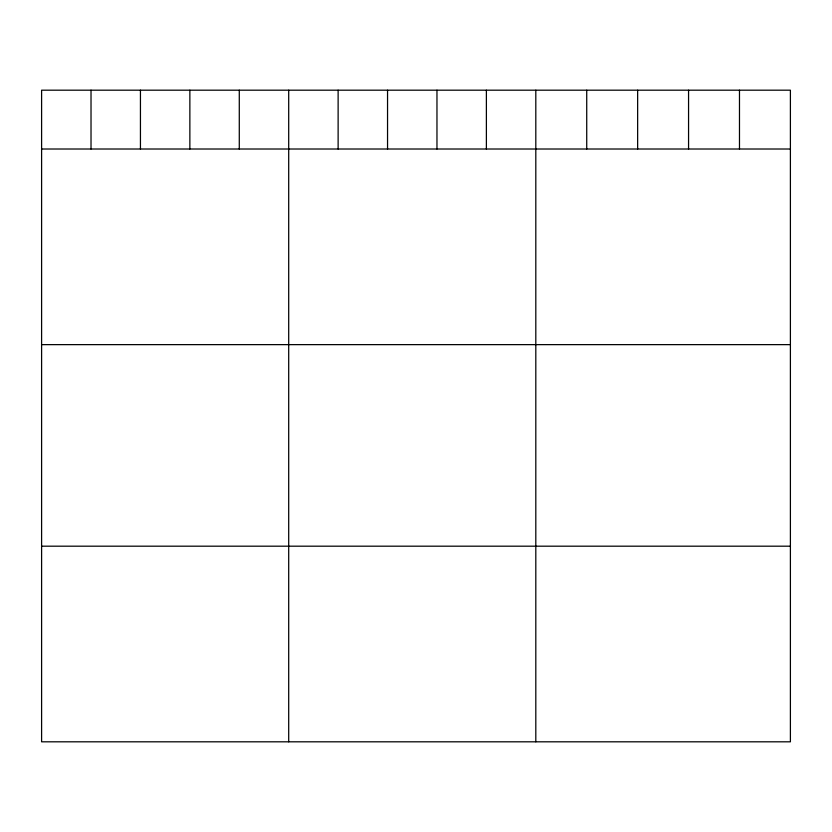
<?xml version="1.0" encoding="UTF-8"?>
<svg xmlns="http://www.w3.org/2000/svg" width="832" height="832" viewBox="0 0 832 832"><rect width="100%" height="100%" fill="white"/><g stroke="black" fill="none" stroke-linecap="round" stroke-linejoin="round"><path stroke-width="1.25" d="M790.4 149.011L790.4 741.811L41.6 741.811L41.6 90.189L790.4 90.189L790.4 149.011L41.6 149.011M41.6 344.635L790.4 344.635M41.6 546.187L790.4 546.187M739.482 90.189L739.482 149.011M688.563 90.189L688.563 149.011M637.645 90.189L637.645 149.011M586.726 90.189L586.726 149.011M535.808 90.189L535.808 741.811M486.387 90.189L486.387 149.011M436.966 90.189L436.966 149.011M387.546 90.189L387.546 149.011M338.125 90.189L338.125 149.011M288.704 90.189L288.704 741.811M239.283 90.189L239.283 149.011M189.862 90.189L189.862 149.011M140.442 90.189L140.442 149.011M91.021 90.189L91.021 149.011"/></g></svg>
